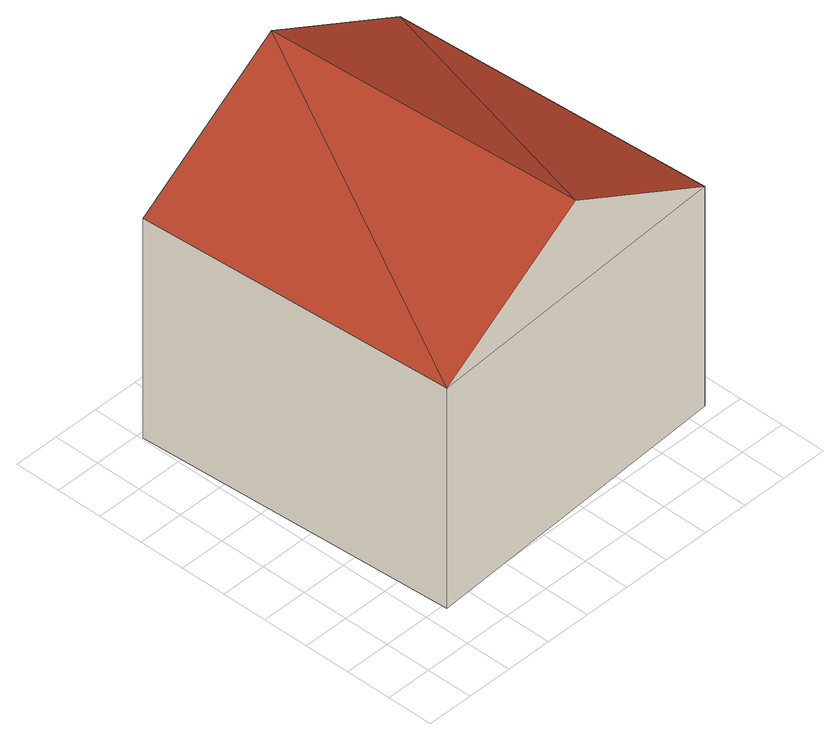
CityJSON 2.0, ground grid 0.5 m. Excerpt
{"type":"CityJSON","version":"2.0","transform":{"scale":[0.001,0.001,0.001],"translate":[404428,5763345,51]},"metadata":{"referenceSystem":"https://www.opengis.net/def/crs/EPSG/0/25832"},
"CityObjects":{
"building1":{"type":"Building","attributes":{"Gemeindeschluessel":"05515000","Geometrietyp2DReferenz":"3000","function":"31001_2700","roofType":"3100","measuredHeight":3.58},"geometry":[{"type":"Solid","lod":"2","boundaries":[[[[0,1,2,3]],[[4,5,1,0]],[[6,7,5,4]],[[3,2,7,6]],[[0,8,4]],[[6,9,3]],[[3,9,8]],[[8,0,3]],[[9,6,4]],[[4,8,9]],[[1,5,7,2]]]],"semantics":{"surfaces":[{"type":"WallSurface"},{"type":"RoofSurface"},{"type":"GroundSurface"}],"values":[[0,0,0,0,0,0,1,1,1,1,2]]}}]}
},
"vertices":[
[514,3943,3037],[514,3943,474],[712,452,474],[712,452,3037],[4010,4157,3037],[4010,4157,474],[4215,664,3037],[4215,664,474],[2262,4050,4052],[2463,558,4052]
]}
